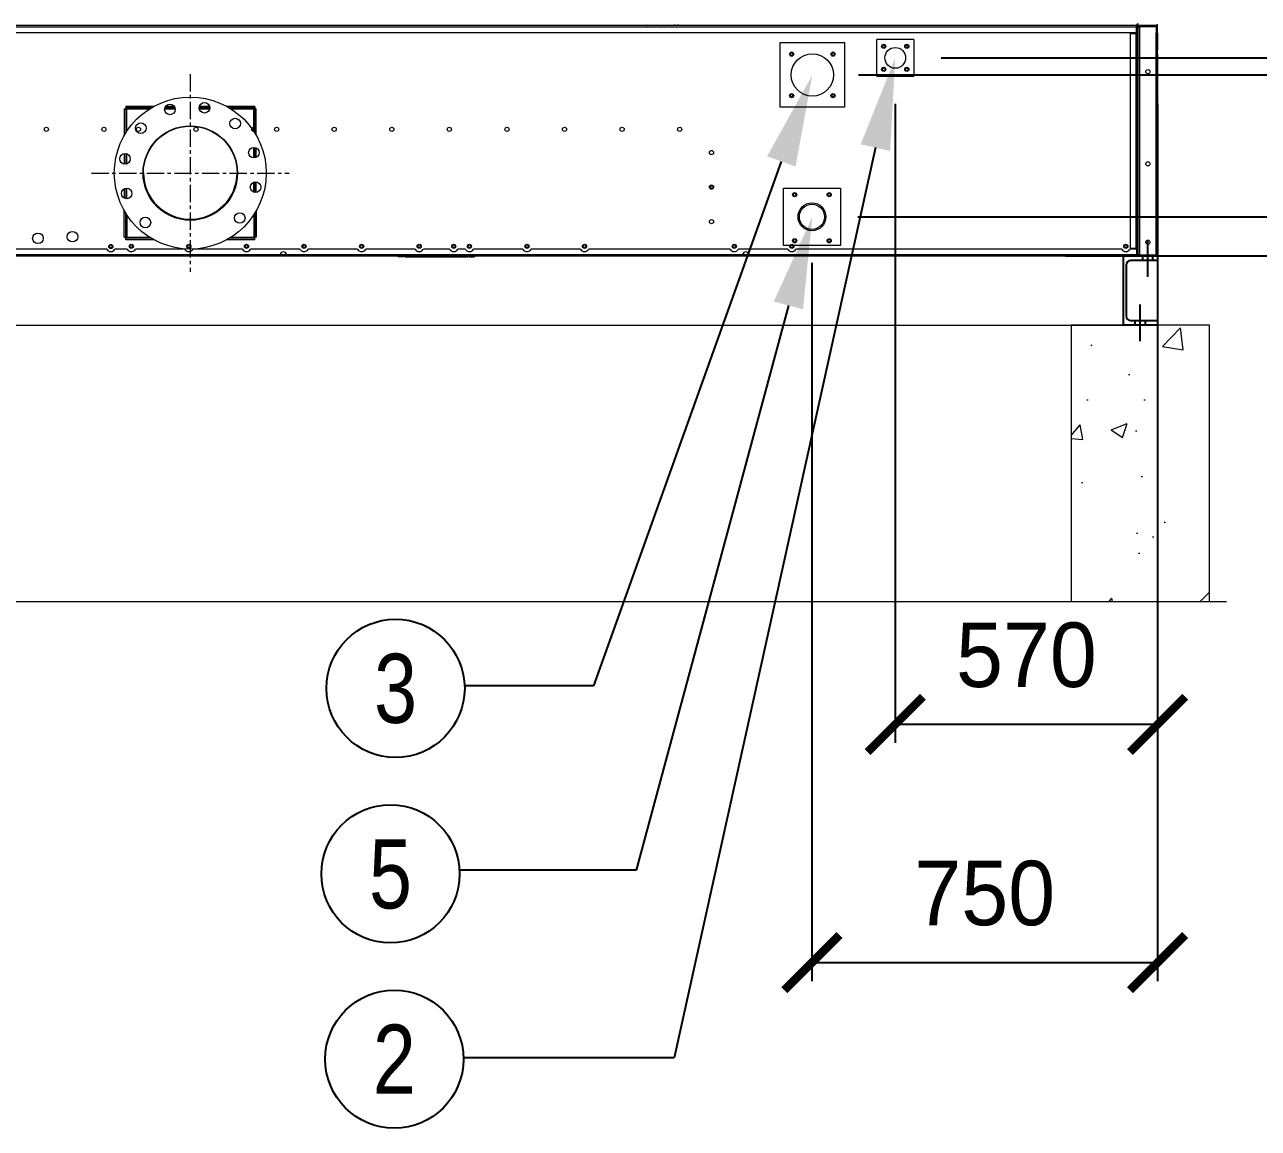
# Model space of a CAD drawing. Header units: millimetres. Extents: x 2408 to 34521, y 2746 to 25454.
# Drawn here: x 24780 to 27458, y 8661 to 11056 of the extents above; entities that cross this region are included whole.
import ezdxf
from ezdxf import colors
from ezdxf.entities.mleader import LeaderData, LeaderLine
from ezdxf.enums import TextEntityAlignment as Align
from ezdxf.math import Vec2, Vec3

# ---------------------------------------------------------------- set-up
doc = ezdxf.new("R2010")
doc.units = ezdxf.units.MM
doc.linetypes.add('CENTER', pattern=[2, 1.25, -0.25, 0.25, -0.25])
doc.linetypes.add('CENTERX2', pattern=[4, 2.5, -0.5, 0.5, -0.5])
for name, color, linetype in [('center', 1, 'CENTER'), ('냉각탑_dim', 1, 'Continuous'), ('냉각탑_text', 3, 'Continuous'), ('냉각탑_기초', 23, 'Continuous')]:
    doc.layers.add(name, color=color, linetype=linetype)
doc.styles.add('HY울릉도L', font='')
doc.styles.get("Standard").update_dxf_attribs({"font": 'arial.ttf'})
doc.styles.get('HY울릉도L').set_extended_font_data('HY울릉도L')
doc.dimstyles.new('성지DIM', dxfattribs={"dimtxt": 3.5, "dimasz": 3, "dimexe": 1, "dimexo": 2.5, "dimgap": 2, "dimtad": 1, "dimdec": 0, "dimzin": 3, "dimdsep": 46, "dimtxsty": 'HY울릉도L', "dimblk": 'ARCHTICK', "dimcen": -2, "dimclrd": 256, "dimclre": 256, "dimclrt": 7, "dimadec": 0, "dimazin": 0, "dimtfac": 1, "dimtdec": 0, "dimtofl": 0, "dimtmove": 0, "dimatfit": 3, "dimfxl": 1, "dimtolj": 1, "dimtzin": 0, "dimlwe": -1, "dimarcsym": 0})

# ---------------------------------------------------------------- blocks, each defined once
blk = doc.blocks.new('_ArchTick')
at = {"color": 0, "linetype": 'ByBlock', "const_width": 0.15}
blk.add_lwpolyline([(-0.5, -0.5), (0.5, 0.5)], dxfattribs=at)
blk = doc.blocks.new('*D274')
at = {"layer": 'Defpoints', "color": 0, "transparency": 16777216}
for p in [(26488.7, 10638.9), (26939.1, 10553.9), (27727, 10553.9)]:
    blk.add_point(p, dxfattribs=at)
at = {"layer": '냉각탑_dim', "lineweight": -2, "transparency": 16777216}
for p, q in [((27727, 10638.9), (27727, 10758.9)), ((27727, 10553.9), (27727, 9927.3))]:
    blk.add_line(p, q, dxfattribs=at)
at = {"layer": '냉각탑_dim', "transparency": 16777216}
for p, q in [((26588.7, 10638.9), (27767, 10638.9)), ((27039.1, 10553.9), (27767, 10553.9))]:
    blk.add_line(p, q, dxfattribs=at)
at = {"layer": '냉각탑_dim', "lineweight": -2, "transparency": 16777216, "xscale": 120, "yscale": 120, "zscale": 120}
for p, rotation in [((27727, 10638.9), 270), ((27727, 10553.9), 90)]:
    blk.add_blockref('_ArchTick', p, dxfattribs=dict(at, rotation=rotation))
at = {"layer": '냉각탑_dim', "color": 7, "transparency": 16777216, "insert": (27577, 10120.6), "char_height": 140, "attachment_point": 5, "rotation": 90, "style": 'HY울릉도L'}
blk.add_mtext('\\A1;85', dxfattribs=at)
blk = doc.blocks.new('*D275')
at = {"layer": 'Defpoints', "color": 0, "transparency": 16777216}
for p in [(26489.6, 10946.9), (28186.1, 10946.9), (26939.1, 10553.9)]:
    blk.add_point(p, dxfattribs=at)
at = {"layer": '냉각탑_dim', "transparency": 16777216}
for p, q in [((26589.6, 10946.9), (28226.1, 10946.9)), ((27039.1, 10553.9), (28226.1, 10553.9))]:
    blk.add_line(p, q, dxfattribs=at)
at = {"layer": '냉각탑_dim', "lineweight": -2, "transparency": 16777216}
blk.add_line((28186.1, 10553.9), (28186.1, 10946.9), dxfattribs=at)
at = {"layer": '냉각탑_dim', "lineweight": -2, "transparency": 16777216, "xscale": 120, "yscale": 120, "zscale": 120}
for p, rotation in [((28186.1, 10946.9), 90), ((28186.1, 10553.9), 270)]:
    blk.add_blockref('_ArchTick', p, dxfattribs=dict(at, rotation=rotation))
at = {"layer": '냉각탑_dim', "color": 7, "transparency": 16777216, "insert": (28036.1, 10750.4), "char_height": 140, "attachment_point": 5, "rotation": 90, "style": 'HY울릉도L'}
blk.add_mtext('\\A1;393', dxfattribs=at)
blk = doc.blocks.new('*D276')
at = {"layer": 'Defpoints', "color": 0, "transparency": 16777216}
for p in [(26669.6, 10983.9), (26939.1, 10553.9), (28600.4, 10553.9)]:
    blk.add_point(p, dxfattribs=at)
at = {"layer": '냉각탑_dim', "transparency": 16777216}
for p, q in [((26769.6, 10983.9), (28640.4, 10983.9)), ((27039.1, 10553.9), (28640.4, 10553.9))]:
    blk.add_line(p, q, dxfattribs=at)
at = {"layer": '냉각탑_dim', "lineweight": -2, "transparency": 16777216}
for p, q in [((28600.4, 10983.9), (28600.4, 10553.9)), ((28600.4, 10553.9), (28600.4, 9913.9))]:
    blk.add_line(p, q, dxfattribs=at)
at = {"layer": '냉각탑_dim', "lineweight": -2, "transparency": 16777216, "xscale": 120, "yscale": 120, "zscale": 120}
for p, rotation in [((28600.4, 10983.9), 90), ((28600.4, 10553.9), 270)]:
    blk.add_blockref('_ArchTick', p, dxfattribs=dict(at, rotation=rotation))
at = {"layer": '냉각탑_dim', "color": 7, "transparency": 16777216, "insert": (28450.4, 10173.9), "char_height": 140, "attachment_point": 5, "rotation": 90, "style": 'HY울릉도L'}
blk.add_mtext('\\A1;430', dxfattribs=at)
blk = doc.blocks.new('*D277')
at = {"layer": 'Defpoints', "color": 0, "transparency": 16777216}
for p in [(26669.6, 10983.9), (27239.1, 10983.9), (27239.1, 9537.4)]:
    blk.add_point(p, dxfattribs=at)
at = {"layer": '냉각탑_dim', "transparency": 16777216}
for p, q in [((26669.6, 10883.9), (26669.6, 9497.4)), ((27239.1, 10883.9), (27239.1, 9497.4))]:
    blk.add_line(p, q, dxfattribs=at)
at = {"layer": '냉각탑_dim', "lineweight": -2, "transparency": 16777216}
blk.add_line((26669.6, 9537.4), (27239.1, 9537.4), dxfattribs=at)
at = {"layer": '냉각탑_dim', "lineweight": -2, "transparency": 16777216, "xscale": 120, "yscale": 120, "zscale": 120, "rotation": 180}
blk.add_blockref('_ArchTick', (26669.6, 9537.4), dxfattribs=at)
at = {"layer": '냉각탑_dim', "lineweight": -2, "transparency": 16777216, "xscale": 120, "yscale": 120, "zscale": 120}
blk.add_blockref('_ArchTick', (27239.1, 9537.4), dxfattribs=at)
at = {"layer": '냉각탑_dim', "color": 7, "transparency": 16777216, "insert": (26954.4, 9687.4), "char_height": 140, "attachment_point": 5, "style": 'HY울릉도L'}
blk.add_mtext('\\A1;570', dxfattribs=at)
blk = doc.blocks.new('*D278')
at = {"layer": 'Defpoints', "color": 0, "transparency": 16777216}
for p in [(26488.7, 10638.9), (27239.1, 10638.9), (27239.1, 9020.3)]:
    blk.add_point(p, dxfattribs=at)
at = {"layer": '냉각탑_dim', "transparency": 16777216}
for p, q in [((26488.7, 10538.9), (26488.7, 8980.3)), ((27239.1, 10538.9), (27239.1, 8980.3))]:
    blk.add_line(p, q, dxfattribs=at)
at = {"layer": '냉각탑_dim', "lineweight": -2, "transparency": 16777216}
blk.add_line((26488.7, 9020.3), (27239.1, 9020.3), dxfattribs=at)
at = {"layer": '냉각탑_dim', "lineweight": -2, "transparency": 16777216, "xscale": 120, "yscale": 120, "zscale": 120, "rotation": 180}
blk.add_blockref('_ArchTick', (26488.7, 9020.3), dxfattribs=at)
at = {"layer": '냉각탑_dim', "lineweight": -2, "transparency": 16777216, "xscale": 120, "yscale": 120, "zscale": 120}
blk.add_blockref('_ArchTick', (27239.1, 9020.3), dxfattribs=at)
at = {"layer": '냉각탑_dim', "color": 7, "transparency": 16777216, "insert": (26863.9, 9170.3), "char_height": 140, "attachment_point": 5, "style": 'HY울릉도L'}
blk.add_mtext('\\A1;750', dxfattribs=at)
blk = doc.blocks.new('2')
at = {"color": 7, "lineweight": 20}
for p, q in [((27193.4, 11053.9), (23084.8, 11053.9)), ((27193.4, 11050.5), (23084.8, 11050.5)), ((23907.6, 11038.9), (25856.6, 11038.9)), ((23116.7, 10553.9), (27161.5, 10553.9))]:
    blk.add_line(p, q, dxfattribs=at)
at = {"color": 7, "lineweight": 20, "ltscale": 0.000833334}
for p, q in [((25103.4, 11055.9), (25103.4, 11053.9)), ((25738.4, 11055.9), (25738.4, 11053.9)), ((26272.4, 11055.9), (26272.4, 11053.9)), ((27193.1, 10570.9), (27193.1, 10568.9))]:
    blk.add_line(p, q, dxfattribs=at)
at = {"color": 7, "lineweight": 20, "ltscale": 0.000832431}
for p, q in [((25140.6, 11053.9), (25140.6, 11055.9)), ((25143.4, 11053.9), (25143.4, 11055.9)), ((25698.4, 11053.9), (25698.4, 11055.9)), ((25701.2, 11053.9), (25701.2, 11055.9)), ((26309.6, 11053.9), (26309.6, 11055.9)), ((26312.4, 11053.9), (26312.4, 11055.9))]:
    blk.add_line(p, q, dxfattribs=at)
at = {"color": 7, "lineweight": 20, "ltscale": 0.000833333}
for p, q in [((25410.6, 11053.9), (25410.6, 11055.9)), ((25414, 11053.9), (25414, 11055.9)), ((25432.2, 11053.9), (25432.2, 11055.9)), ((25435.6, 11053.9), (25435.6, 11055.9)), ((27165.1, 11055.9), (27165.1, 11053.9)), ((27191.7, 11053.9), (27191.7, 11055.9)), ((27191.7, 11036.9), (27191.7, 11038.9)), ((27193.1, 11038.9), (27193.1, 11036.9)), ((27193.1, 11036.9), (27195.1, 11036.9)), ((27237.1, 11038.9), (27239.1, 11038.9)), ((27237.1, 11038.1), (27239.1, 11038.1)), ((27239.1, 11038.1), (27237.1, 11038.1)), ((24999.1, 10875.4), (24999.1, 10873.4)), ((25279.1, 10875.4), (25279.1, 10873.4)), ((25001.1, 10873.4), (24999.1, 10873.4)), ((24999.1, 10873.4), (25001.1, 10873.4)), ((25279.1, 10873.4), (25277.1, 10873.4)), ((25279.1, 10873.4), (25277.1, 10873.4)), ((27197.1, 10703.9), (27195.1, 10703.9)), ((27197.1, 10698.9), (27195.1, 10698.9)), ((24999.1, 10592.4), (24999.1, 10594.4)), ((25001.1, 10594.4), (24999.1, 10594.4)), ((24999.1, 10594.4), (25001.1, 10594.4)), ((25279.1, 10594.4), (25277.1, 10594.4)), ((25279.1, 10594.4), (25277.1, 10594.4)), ((25279.1, 10592.4), (25279.1, 10594.4)), ((25334.4, 10555.9), (25334.4, 10553.9)), ((25347.9, 10555.9), (25347.9, 10553.9)), ((25603.6, 10551.9), (25603.6, 10553.9)), ((25743.6, 10551.9), (25743.6, 10553.9)), ((26338.4, 10555.9), (26338.4, 10553.9)), ((26351.9, 10555.9), (26351.9, 10553.9)), ((27191.7, 10568.9), (27191.7, 10570.9))]:
    blk.add_line(p, q, dxfattribs=at)
at = {"color": 7, "lineweight": 20, "ltscale": 0.307}
blk.add_line((25856.6, 11038.9), (27193.4, 11038.9), dxfattribs=at)
at = {"color": 7, "lineweight": 20, "ltscale": 0.001149}
for p, q in [((26128.3, 11055.9), (26130.2, 11053.9)), ((26128.8, 11055.9), (26130.7, 11053.9)), ((26136, 11055.9), (26137.9, 11053.9)), ((26151.4, 11053.9), (26149.5, 11055.9)), ((26177.1, 11055.9), (26179, 11053.9)), ((26192.5, 11053.9), (26190.6, 11055.9)), ((26199.6, 11053.9), (26197.7, 11055.9))]:
    blk.add_line(p, q, dxfattribs=at)
at = {"color": 7, "lineweight": 20, "ltscale": 0.00083243}
for p, q in [((26316.8, 11053.9), (26316.8, 11055.9)), ((26322, 11053.9), (26322, 11055.9)), ((26386.6, 11053.9), (26386.6, 11055.9)), ((26391.8, 11053.9), (26391.8, 11055.9)), ((26392, 11053.9), (26392, 11055.9))]:
    blk.add_line(p, q, dxfattribs=at)
at = {"color": 7, "lineweight": 20, "ltscale": 0.004833}
for p, q in [((27180.1, 11036.9), (27191.7, 11036.9)), ((27193.4, 11038.9), (27193.4, 11050.5)), ((27237.1, 11038.9), (27237.1, 11050.5)), ((27239.1, 11038.9), (27239.1, 11050.5)), ((27180.1, 10570.9), (27191.7, 10570.9)), ((27193.4, 10568.9), (27193.4, 10557.3)), ((25603.6, 10551.9), (25592, 10551.9)), ((25743.6, 10551.9), (25755.2, 10551.9))]:
    blk.add_line(p, q, dxfattribs=at)
at = {"color": 7, "lineweight": 20, "ltscale": 0.194167}
for p, q in [((27180.1, 10570.9), (27180.1, 11036.9)), ((27191.7, 11036.9), (27191.7, 10570.9)), ((27195.1, 11036.9), (27195.1, 10570.9))]:
    blk.add_line(p, q, dxfattribs=at)
at = {"color": 7, "lineweight": 20, "ltscale": 0.001417}
for p, q in [((27191.7, 11036.9), (27195.1, 11036.9)), ((27193.4, 11053.9), (27193.4, 11050.5)), ((27191.7, 10570.9), (27195.1, 10570.9)), ((27193.4, 10553.9), (27193.4, 10557.3)), ((27235.7, 10555.6), (27239.1, 10555.6))]:
    blk.add_line(p, q, dxfattribs=at)
at = {"color": 7, "lineweight": 20, "ltscale": 0.000882011}
blk.add_line((27193.1, 11056), (27193.1, 11053.9), dxfattribs=at)
at = {"color": 7, "lineweight": 20, "ltscale": 0.000708333}
for p, q in [((27193.4, 11051.9), (27195.1, 11051.9)), ((27193.4, 11051), (27195.1, 11051)), ((27193.4, 10556.8), (27195.1, 10556.8)), ((27193.4, 10555.9), (27195.1, 10555.9)), ((27200.5, 10555.6), (27200.5, 10553.9)), ((27237.1, 10555.6), (27237.1, 10553.9))]:
    blk.add_line(p, q, dxfattribs=at)
at = {"color": 7, "lineweight": 20, "ltscale": 0.003208}
blk.add_line((27195.1, 11058.7), (27195.1, 11051), dxfattribs=at)
at = {"color": 7, "lineweight": 20, "ltscale": 0.000375}
for p, q in [((27195.1, 11051), (27195.1, 11051.9)), ((27195.1, 11051), (27195.1, 11051.9)), ((27195.1, 10556.8), (27195.1, 10555.9)), ((27195.1, 10556.8), (27195.1, 10555.9)), ((27195.1, 10556.8), (27195.1, 10555.9)), ((27195.1, 10556.8), (27195.1, 10555.9)), ((27195.1, 10556.8), (27195.1, 10555.9)), ((27195.1, 10556.8), (27195.1, 10555.9))]:
    blk.add_line(p, q, dxfattribs=at)
at = {"color": 7, "lineweight": 20, "ltscale": 0.005875}
for p, q in [((27195.1, 11036.9), (27195.1, 11051)), ((27237.1, 11052.2), (27237.1, 11038.1)), ((27195.1, 10556.8), (27195.1, 10570.9))]:
    blk.add_line(p, q, dxfattribs=at)
at = {"color": 7, "lineweight": 20, "ltscale": 0.00337}
blk.add_line((27197.1, 11050.6), (27197.1, 11058.7), dxfattribs=at)
at = {"color": 7, "lineweight": 20, "ltscale": 0.2055}
blk.add_line((27197.1, 10557.3), (27197.1, 11050.5), dxfattribs=at)
at = {"color": 7, "lineweight": 20, "ltscale": 0.001131}
for p, q in [((27197.8, 11052.2), (27200.5, 11052.2)), ((27197.8, 10555.6), (27200.5, 10555.6))]:
    blk.add_line(p, q, dxfattribs=at)
at = {"color": 7, "lineweight": 20, "ltscale": 0.000414935}
for p, q in [((27198.8, 11052.2), (27198.1, 11052.9)), ((27196.1, 10706.9), (27196.8, 10707.6)), ((27198.8, 10555.6), (27198.1, 10554.9))]:
    blk.add_line(p, q, dxfattribs=at)
at = {"color": 7, "lineweight": 20, "ltscale": 0.000833944}
blk.add_line((27200.5, 11053.9), (27200.5, 11055.9), dxfattribs=at)
at = {"color": 7, "lineweight": 20, "ltscale": 0.014667}
for p, q in [((27235.7, 11053.9), (27200.5, 11053.9)), ((27235.7, 10555.6), (27200.5, 10555.6))]:
    blk.add_line(p, q, dxfattribs=at)
at = {"color": 7, "lineweight": 20, "ltscale": 0.000708334}
blk.add_line((27200.5, 11052.2), (27200.5, 11053.9), dxfattribs=at)
at = {"color": 7, "lineweight": 20, "ltscale": 0.01525}
for p, q in [((27200.5, 11052.2), (27237.1, 11052.2)), ((27237.1, 10553.9), (27200.5, 10553.9))]:
    blk.add_line(p, q, dxfattribs=at)
at = {"color": 7, "lineweight": 20, "ltscale": 0.206917}
blk.add_line((27200.5, 10555.6), (27200.5, 11052.2), dxfattribs=at)
at = {"color": 7, "lineweight": 20, "ltscale": 0.000833304}
blk.add_line((27235.7, 11053.9), (27235.7, 11055.9), dxfattribs=at)
at = {"color": 7, "lineweight": 20, "ltscale": 0.201042}
for p, q in [((27235.7, 10555.6), (27235.7, 11038.1)), ((27239.1, 10555.6), (27239.1, 11038.1))]:
    blk.add_line(p, q, dxfattribs=at)
at = {"color": 7, "lineweight": 20, "ltscale": 0.000583333}
blk.add_line((27237.1, 11038.1), (27235.7, 11038.1), dxfattribs=at)
at = {"color": 7, "lineweight": 20, "ltscale": 0.000332419}
blk.add_line((27237.1, 11038.9), (27237.1, 11038.1), dxfattribs=at)
at = {"color": 7, "lineweight": 20, "ltscale": 0.002832}
blk.add_line((27239.1, 11050.5), (27239.1, 11057.3), dxfattribs=at)
at = {"color": 7, "lineweight": 20, "ltscale": 0.00033333}
blk.add_line((27239.1, 11038.1), (27239.1, 11038.9), dxfattribs=at)
at = {"color": 7, "lineweight": 20, "ltscale": 0.011892}
blk.add_line((27239.1, 11038.1), (27239.1, 11009.6), dxfattribs=at)
at = {"color": 7, "lineweight": 20, "ltscale": 0.058333}
for p, q in [((26419.6, 10876.9), (26419.6, 11016.9)), ((26419.6, 11016.9), (26559.6, 11016.9)), ((26559.6, 11016.9), (26559.6, 10876.9)), ((26559.6, 10876.9), (26419.6, 10876.9))]:
    blk.add_line(p, q, dxfattribs=at)
at = {"color": 7, "lineweight": 20, "ltscale": 0.044444}
for p, q in [((26709.6, 11023.9), (26629.6, 11023.9)), ((26629.6, 10943.9), (26629.6, 11023.9)), ((26709.6, 11023.9), (26709.6, 10943.9)), ((26629.6, 10943.9), (26709.6, 10943.9))]:
    blk.add_line(p, q, dxfattribs=at)
at = {"color": 7, "lineweight": 20, "ltscale": 0.003608}
for p, q in [((27239.1, 11009.6), (27239.1, 11000.9)), ((27239.1, 10992.3), (27239.1, 11000.9)), ((27239.1, 10884.6), (27239.1, 10875.9)), ((27239.1, 10867.3), (27239.1, 10875.9)), ((27239.1, 10759.6), (27239.1, 10750.9)), ((27239.1, 10742.3), (27239.1, 10750.9)), ((27239.1, 10634.6), (27239.1, 10625.9)), ((27239.1, 10617.3), (27239.1, 10625.9)), ((27239.1, 10584.6), (27239.1, 10575.9)), ((27239.1, 10567.3), (27239.1, 10575.9))]:
    blk.add_line(p, q, dxfattribs=at)
at = {"color": 7, "lineweight": 20, "ltscale": 0.044866}
for p, q in [((27239.1, 10992.3), (27239.1, 10884.6)), ((27239.1, 10867.3), (27239.1, 10759.6)), ((27239.1, 10742.3), (27239.1, 10634.6))]:
    blk.add_line(p, q, dxfattribs=at)
at = {"color": 7, "lineweight": 20, "ltscale": 0.025296}
for p, q in [((25059.8, 10878.6), (24999.1, 10878.6)), ((25279.1, 10878.6), (25218.4, 10878.6)), ((25059.8, 10589.2), (24999.1, 10589.2)), ((25279.1, 10589.2), (25218.4, 10589.2))]:
    blk.add_line(p, q, dxfattribs=at)
at = {"color": 7, "lineweight": 20, "ltscale": 0.001333}
for p, q in [((24999.1, 10878.6), (24999.1, 10875.4)), ((25279.1, 10878.6), (25279.1, 10875.4)), ((24995.9, 10873.4), (24999.1, 10873.4)), ((25282.3, 10873.4), (25279.1, 10873.4)), ((24995.9, 10594.4), (24999.1, 10594.4)), ((24999.1, 10589.2), (24999.1, 10592.4)), ((25282.3, 10594.4), (25279.1, 10594.4)), ((25279.1, 10589.2), (25279.1, 10592.4))]:
    blk.add_line(p, q, dxfattribs=at)
at = {"color": 7, "lineweight": 20, "ltscale": 0.022971}
for p, q in [((25054.3, 10875.4), (24999.1, 10875.4)), ((25279.1, 10875.4), (25224, 10875.4)), ((25054.3, 10592.4), (24999.1, 10592.4)), ((25279.1, 10592.4), (25224, 10592.4))]:
    blk.add_line(p, q, dxfattribs=at)
at = {"color": 7, "lineweight": 20, "ltscale": 0.009154}
blk.add_line((25105.9, 10875.4), (25083.9, 10875.4), dxfattribs=at)
at = {"color": 7, "lineweight": 20, "ltscale": 0.007846}
blk.add_line((25104.3, 10878.6), (25085.5, 10878.6), dxfattribs=at)
at = {"color": 7, "lineweight": 20, "ltscale": 0.009582}
blk.add_line((25181.4, 10875.4), (25158.4, 10875.4), dxfattribs=at)
at = {"color": 7, "lineweight": 20, "ltscale": 0.009251}
blk.add_line((25181, 10878.6), (25158.8, 10878.6), dxfattribs=at)
at = {"color": 7, "lineweight": 20, "ltscale": 0.023972}
for p, q in [((24995.9, 10873.4), (24995.9, 10815.9)), ((25282.3, 10815.9), (25282.3, 10873.4)), ((24995.9, 10594.4), (24995.9, 10652)), ((25282.3, 10652), (25282.3, 10594.4))]:
    blk.add_line(p, q, dxfattribs=at)
at = {"color": 7, "lineweight": 20, "ltscale": 0.021741}
for p, q in [((24999.1, 10873.4), (24999.1, 10821.2)), ((25279.1, 10821.2), (25279.1, 10873.4)), ((24999.1, 10594.4), (24999.1, 10646.6)), ((25279.1, 10646.6), (25279.1, 10594.4))]:
    blk.add_line(p, q, dxfattribs=at)
at = {"color": 7, "lineweight": 20, "ltscale": 0.020784}
for p, q in [((25001.1, 10873.4), (25051, 10873.4)), ((25227.2, 10873.4), (25277.1, 10873.4)), ((25001.1, 10594.4), (25051, 10594.4)), ((25227.2, 10594.4), (25277.1, 10594.4))]:
    blk.add_line(p, q, dxfattribs=at)
at = {"color": 7, "lineweight": 20, "ltscale": 0.020438}
for p, q in [((25001.1, 10824.4), (25001.1, 10873.4)), ((25277.1, 10824.4), (25277.1, 10873.4)), ((25001.1, 10643.5), (25001.1, 10594.4)), ((25277.1, 10643.5), (25277.1, 10594.4))]:
    blk.add_line(p, q, dxfattribs=at)
at = {"color": 7, "lineweight": 20, "ltscale": 0.009512}
blk.add_line((25083.5, 10873.4), (25106.3, 10873.4), dxfattribs=at)
at = {"color": 7, "lineweight": 20, "ltscale": 0.009406}
blk.add_line((25158.6, 10873.4), (25181.2, 10873.4), dxfattribs=at)
at = {"color": 7, "lineweight": 20, "ltscale": 0.009501}
for p, q in [((24995.9, 10776.1), (24995.9, 10753.3)), ((25282.3, 10691.8), (25282.3, 10714.6))]:
    blk.add_line(p, q, dxfattribs=at)
at = {"color": 7, "lineweight": 20, "ltscale": 0.009478}
for p, q in [((24999.1, 10776.1), (24999.1, 10753.3)), ((25279.1, 10691.8), (25279.1, 10714.5))]:
    blk.add_line(p, q, dxfattribs=at)
at = {"color": 7, "lineweight": 20, "ltscale": 0.009074}
for p, q in [((25001.1, 10753.8), (25001.1, 10775.6)), ((25277.1, 10692.3), (25277.1, 10714))]:
    blk.add_line(p, q, dxfattribs=at)
at = {"color": 7, "lineweight": 20, "ltscale": 0.009583}
for p, q in [((25277.1, 10766.6), (25277.1, 10789.6)), ((25001.1, 10678.2), (25001.1, 10701.2))]:
    blk.add_line(p, q, dxfattribs=at)
at = {"color": 7, "lineweight": 20, "ltscale": 0.009451}
for p, q in [((25279.1, 10766.8), (25279.1, 10789.5)), ((24999.1, 10701.1), (24999.1, 10678.4))]:
    blk.add_line(p, q, dxfattribs=at)
at = {"color": 7, "lineweight": 20, "ltscale": 0.008588}
for p, q in [((25282.3, 10767.8), (25282.3, 10788.4)), ((24995.9, 10700), (24995.9, 10679.4))]:
    blk.add_line(p, q, dxfattribs=at)
at = {"color": 7, "lineweight": 20, "ltscale": 2.97138e-06}
for p, q in [((27195.1, 10715.5), (27195.1, 10715.5)), ((27195.1, 10710.5), (27195.1, 10710.5)), ((27195.1, 10705.5), (27195.1, 10705.5)), ((27195.1, 10700.5), (27195.1, 10700.5))]:
    blk.add_line(p, q, dxfattribs=at)
at = {"color": 7, "lineweight": 20, "ltscale": 0.003726}
blk.add_line((26266.2, 10703.9), (26275.1, 10703.9), dxfattribs=at)
at = {"color": 7, "lineweight": 20, "ltscale": 0.002875}
blk.add_line((26267.2, 10700.5), (26274.1, 10700.5), dxfattribs=at)
at = {"color": 7, "lineweight": 20, "ltscale": 0.051667}
blk.add_line((26426.7, 10700.9), (26550.7, 10700.9), dxfattribs=at)
at = {"color": 7, "lineweight": 20, "ltscale": 0.05}
for p, q in [((26426.7, 10576.9), (26426.7, 10700.9)), ((26550.7, 10700.9), (26550.7, 10576.9))]:
    blk.add_line(p, q, dxfattribs=at)
at = {"color": 7, "lineweight": 20, "ltscale": 0.000833171}
for p, q in [((27195.1, 10700.7), (27197.1, 10700.7)), ((27195.1, 10698.9), (27197.1, 10698.9))]:
    blk.add_line(p, q, dxfattribs=at)
at = {"color": 7, "lineweight": 20, "ltscale": 0.000547189}
blk.add_line((27195.8, 10707.6), (27197.1, 10707.6), dxfattribs=at)
at = {"color": 7, "lineweight": 20, "ltscale": 0.000834318}
for p, q in [((27239.1, 10683.9), (27239.1, 10683.9)), ((27239.1, 10573.9), (27239.1, 10573.9))]:
    blk.add_line(p, q, dxfattribs=at)
at = {"color": 7, "lineweight": 20, "ltscale": 0.000834992}
blk.add_line((27239.1, 10680.7), (27239.1, 10680.7), dxfattribs=at)
at = {"color": 7, "lineweight": 20, "ltscale": 0.013616}
blk.add_line((27239.1, 10617.3), (27239.1, 10584.6), dxfattribs=at)
at = {"color": 1, "linetype": 'CENTERX2', "ltscale": 50}
for p, q in [((27218.1, 10508.9), (27218.1, 10588.9)), ((27201.6, 10368.9), (27201.6, 10448.9))]:
    blk.add_line(p, q, dxfattribs=at)
at = {"color": 7, "lineweight": 20, "ltscale": 0.171731}
for p, q in [((24344, 10557.3), (24922.1, 10557.3)), ((24922.1, 10557.3), (25334.3, 10557.3))]:
    blk.add_line(p, q, dxfattribs=at)
at = {"color": 7, "lineweight": 20, "ltscale": 0.007604}
blk.add_line((24957.7, 10568.9), (24738.8, 10568.9), dxfattribs=at)
at = {"color": 7, "lineweight": 20, "ltscale": 0.008888}
blk.add_line((24797.7, 10553.9), (24819, 10553.9), dxfattribs=at)
at = {"color": 7, "lineweight": 20, "ltscale": 0.006961}
blk.add_line((24875, 10553.9), (24891.7, 10553.9), dxfattribs=at)
at = {"color": 7, "lineweight": 20, "ltscale": 0.17433}
blk.add_line((24916, 10553.9), (25334.4, 10553.9), dxfattribs=at)
at = {"color": 7, "lineweight": 20, "ltscale": 1.93507e-05}
blk.add_line((24966.6, 10563.4), (24966.6, 10563.4), dxfattribs=at)
at = {"color": 7, "lineweight": 20, "ltscale": 0.0111}
blk.add_line((25002.2, 10568.9), (24975.6, 10568.9), dxfattribs=at)
at = {"color": 7, "lineweight": 20, "ltscale": 0.044641}
for p, q in [((25127.2, 10568.9), (25020.1, 10568.9)), ((25252.2, 10568.9), (25145.1, 10568.9)), ((25377.2, 10568.9), (25270.1, 10568.9)), ((25502.2, 10568.9), (25395.1, 10568.9)), ((25627.2, 10568.9), (25520.1, 10568.9)), ((25861.2, 10568.9), (25754.1, 10568.9)), ((25986.2, 10568.9), (25879.1, 10568.9)), ((26311.2, 10568.9), (26004.1, 10568.9)), ((26436.2, 10568.9), (26329.1, 10568.9)), ((27161.2, 10568.9), (26454.1, 10568.9))]:
    blk.add_line(p, q, dxfattribs=at)
at = {"color": 7, "lineweight": 20, "ltscale": 0.005698}
for p, q in [((25334.3, 10557.3), (25348, 10557.3)), ((26338.3, 10557.3), (26352, 10557.3))]:
    blk.add_line(p, q, dxfattribs=at)
at = {"color": 7, "lineweight": 20, "ltscale": 0.005614}
for p, q in [((25334.4, 10555.9), (25347.9, 10555.9)), ((25334.4, 10553.9), (25347.9, 10553.9)), ((26338.4, 10555.9), (26351.9, 10555.9)), ((26338.4, 10553.9), (26351.9, 10553.9))]:
    blk.add_line(p, q, dxfattribs=at)
at = {"color": 7, "lineweight": 20, "ltscale": 0.412719}
blk.add_line((25347.9, 10553.9), (26338.4, 10553.9), dxfattribs=at)
at = {"color": 7, "lineweight": 20, "ltscale": 0.412635}
blk.add_line((25348, 10557.3), (26338.3, 10557.3), dxfattribs=at)
at = {"color": 7, "lineweight": 20, "ltscale": 0.000833651}
for p, q in [((25605.6, 10551.9), (25605.6, 10553.9)), ((25741.6, 10551.9), (25741.6, 10553.9))]:
    blk.add_line(p, q, dxfattribs=at)
at = {"color": 7, "lineweight": 20, "ltscale": 0.023808}
blk.add_line((25702.2, 10568.9), (25645.1, 10568.9), dxfattribs=at)
at = {"color": 7, "lineweight": 20, "ltscale": 0.006725}
blk.add_line((25736.2, 10568.9), (25720.1, 10568.9), dxfattribs=at)
at = {"color": 7, "lineweight": 20, "ltscale": 0.100651}
blk.add_line((26351.9, 10553.9), (27193.4, 10553.9), dxfattribs=at)
at = {"color": 7, "lineweight": 20, "ltscale": 0.100609}
blk.add_line((26352, 10557.3), (27193.4, 10557.3), dxfattribs=at)
at = {"color": 7, "lineweight": 20, "ltscale": 0.00439}
blk.add_line((26550.7, 10576.9), (26426.7, 10576.9), dxfattribs=at)
at = {"color": 7, "lineweight": 20, "ltscale": 0.004083}
blk.add_line((27161.5, 10553.9), (27171.3, 10553.9), dxfattribs=at)
at = {"color": 7, "lineweight": 25, "ltscale": 0.125}
for p, q in [((27164.1, 10553.9), (27239.1, 10553.9)), ((27239.1, 10403.9), (27164.1, 10403.9))]:
    blk.add_line(p, q, dxfattribs=at)
at = {"ltscale": 25}
blk.add_line((27164.1, 10553.9), (27164.1, 10403.9), dxfattribs=at)
at = {"color": 7, "lineweight": 20, "ltscale": 0.026917}
blk.add_line((27235.9, 10553.9), (27171.3, 10553.9), dxfattribs=at)
at = {"color": 7, "lineweight": 20, "ltscale": 0.005987}
blk.add_line((27193.4, 10568.9), (27179.1, 10568.9), dxfattribs=at)
at = {"color": 7, "lineweight": 20, "ltscale": 0.002958}
blk.add_line((27200.5, 10553.9), (27193.4, 10553.9), dxfattribs=at)
at = {"color": 7, "lineweight": 20, "ltscale": 0.000128159}
blk.add_line((27194.8, 10570.9), (27195.1, 10570.9), dxfattribs=at)
at = {"color": 7, "lineweight": 20, "ltscale": 0.000832339}
blk.add_line((27195.1, 10558.9), (27197.1, 10558.9), dxfattribs=at)
at = {"color": 7, "lineweight": 20, "ltscale": 0.000837582}
blk.add_line((27195.1, 10557.1), (27197.1, 10557.1), dxfattribs=at)
at = {"color": 7, "lineweight": 20, "ltscale": 0.000374986}
blk.add_line((27195.1, 10555.9), (27195.1, 10556.8), dxfattribs=at)
for p, q in [((27207.1, 10543.9), (27207.1, 10553.9)), ((27229.1, 10543.9), (27229.1, 10553.9)), ((27190.6, 10403.9), (27190.6, 10413.9)), ((27212.6, 10403.9), (27212.6, 10413.9))]:
    blk.add_line(p, q)
at = {"lineweight": 20}
for p in [(27237.1, 10553.9), (27239.1, 10555.6)]:
    blk.add_line(p, (27239.1, 10553.9), dxfattribs=at)
at = {"color": 7, "lineweight": 20, "ltscale": 0.001168}
blk.add_line((27239.1, 10568.9), (27239.1, 10566.1), dxfattribs=at)
at = {"color": 7, "lineweight": 20, "ltscale": 0.00485}
blk.add_line((27239.1, 10567.3), (27239.1, 10555.6), dxfattribs=at)
at = {"color": 7, "lineweight": 20, "ltscale": 0.003775}
blk.add_line((27239.1, 10557.3), (27239.1, 10566.4), dxfattribs=at)
at = {"color": 7, "lineweight": 25, "ltscale": 0.008333}
blk.add_line((27239.1, 10553.9), (27239.1, 10543.9), dxfattribs=at)
at = {"color": 7, "lineweight": 20, "ltscale": 0.056667}
blk.add_line((25605.6, 10551.9), (25741.6, 10551.9), dxfattribs=at)
at = {"color": 7, "lineweight": 25, "ltscale": 0.091667}
blk.add_line((27170.6, 10533.9), (27170.6, 10423.9), dxfattribs=at)
at = {"color": 7, "lineweight": 25, "ltscale": 0.05125}
for p, q in [((27239.1, 10543.9), (27180.6, 10543.9)), ((27180.6, 10413.9), (27239.1, 10413.9))]:
    blk.add_line(p, q, dxfattribs=at)
at = {"lineweight": 5}
blk.add_line((23114.1, 10403.9), (27164.1, 10403.9), dxfattribs=at)
at = {"color": 7, "lineweight": 15, "ltscale": 0.0625}
blk.add_line((27239.1, 10413.9), (27239.1, 10403.9), dxfattribs=at)
at = {"color": 7, "lineweight": 20}
for centre, radius in [((26644.6, 11008.9), 4.5), ((26644.6, 11008.9), 3), ((26694.6, 11008.9), 4.5), ((26694.6, 11008.9), 3), ((26444.6, 10991.9), 3), ((26489.6, 10946.9), 46), ((26534.6, 10991.9), 3), ((26669.6, 10983.9), 22.5), ((26644.6, 10958.9), 4.5), ((26644.6, 10958.9), 3), ((26694.6, 10958.9), 4.5), ((26694.6, 10958.9), 3), ((27218.1, 10953.9), 4.5), ((26444.6, 10901.9), 3), ((26534.6, 10901.9), 3), ((25139.1, 10733.9), 165), ((25094.9, 10872), 11.5), ((25169.9, 10875.6), 11.5), ((25236.6, 10841.3), 11.5), ((24826.6, 10828.9), 4.5), ((24951.6, 10828.9), 4.5), ((25031.8, 10831.4), 11.5), ((25026.6, 10828.9), 4.5), ((25139.1, 10733.9), 102.5), ((25139.1, 10733.9), 101.8), ((25151.6, 10828.9), 4.5), ((25276.6, 10828.9), 4.5), ((25326.6, 10828.9), 4.5), ((25451.6, 10828.9), 4.5), ((25576.6, 10828.9), 4.5), ((25701.6, 10828.9), 4.5), ((25826.6, 10828.9), 4.5), ((25951.6, 10828.9), 4.5), ((26076.6, 10828.9), 4.5), ((26201.6, 10828.9), 4.5), ((24997.4, 10764.7), 11.5), ((25277.2, 10778.1), 11.5), ((26270.6, 10778.4), 4.5), ((27218.1, 10753.9), 4.5), ((25280.8, 10703.2), 11.5), ((25001, 10689.7), 11.5), ((26270.6, 10703.4), 4.5), ((26451.2, 10686.9), 4.5), ((26451.2, 10686.9), 3), ((26526.2, 10686.9), 4.5), ((26526.2, 10686.9), 3), ((26488.7, 10638.9), 30.2), ((26488.7, 10638.9), 27.3), ((25041.6, 10626.6), 11.5), ((25246.5, 10636.4), 11.5), ((26270.6, 10628.4), 4.5), ((24883.3, 10595.8), 11.5), ((24808.4, 10592.2), 11.5), ((25011.1, 10574.9), 4.5), ((25136.1, 10574.9), 4.5), ((25261.1, 10574.9), 4.5), ((25386.1, 10574.9), 4.5), ((25511.1, 10574.9), 4.5), ((25636.1, 10574.9), 4.5), ((25711.1, 10574.9), 4.5), ((25745.1, 10574.9), 4.5), ((25870.1, 10574.9), 4.5), ((25995.1, 10574.9), 4.5), ((26320.1, 10574.9), 4.5), ((26445.1, 10574.9), 4.5), ((26451.2, 10586.9), 4.5), ((26451.2, 10586.9), 3), ((26526.2, 10586.9), 4.5), ((26526.2, 10586.9), 3), ((27170.1, 10574.9), 4.5), ((27218.1, 10583.9), 4.5), ((24966.6, 10574.4), 4.5), ((24966.6, 10574.9), 3), ((25011.1, 10574.9), 3), ((25136.1, 10574.9), 3), ((25261.1, 10574.9), 3), ((25386.1, 10574.9), 3), ((25511.1, 10574.9), 3), ((25636.1, 10574.9), 3), ((25711.1, 10574.9), 3), ((25745.1, 10574.9), 3), ((25870.1, 10574.9), 3), ((25995.1, 10574.9), 3), ((26320.1, 10574.9), 3), ((26445.1, 10574.9), 3), ((27170.1, 10574.9), 3)]:
    blk.add_circle(centre, radius, dxfattribs=at)
at = {"lineweight": 5}
for centre in [(26444.6, 10991.9), (26534.6, 10991.9), (26444.6, 10901.9), (26534.6, 10901.9)]:
    blk.add_circle(centre, 4.5, dxfattribs=at)
at = {"color": 7, "lineweight": 20}
for centre, radius, start, end in [((27191.7, 11050.5), 3.4, 0, 0.7721), ((27200.5, 11050.5), 3.4, 90, 180), ((27235.7, 11050.5), 3.4, 0, 90), ((27189.9, 10818.7), 5.2, 0, 0.6924), ((25139.1, 10735.4), 101.8, 180.4178, 359.5731), ((27198.5, 10709.3), 3.4, 180, 245.6843), ((27235.9, 10698.7), 5.2, 52.0246, 52.0532), ((27191.7, 10592.5), 3.4, 0, 0.2366), ((24966.6, 10573.4), 10, 206.7437, 333.2563), ((24966.6, 10573.9), 4.5, 3.185, 176.8155), ((25011.1, 10573.4), 10, 206.7437, 333.2563), ((25136.1, 10573.4), 10, 206.7437, 333.2563), ((25261.1, 10573.4), 10, 206.7437, 333.2563), ((25350.7, 10555), 16.6, 171.9124, 179.4428), ((25341.1, 10555.8), 7, 12.3734, 167.6266), ((25331.5, 10555), 16.6, 0.5572, 8.0877), ((25386.1, 10573.4), 10, 206.7437, 333.2563), ((25511.1, 10573.4), 10, 206.7437, 333.2563), ((25592, 10555.3), 3.4, 204.3017, 270), ((25592, 10555.3), 1.4, 268.112, 270), ((25636.1, 10573.4), 10, 206.7437, 333.2563), ((25711.1, 10573.4), 10, 206.7437, 333.2563), ((25745.1, 10573.4), 10, 206.7437, 333.2563), ((25755.2, 10555.3), 3.4, 270, 335.6983), ((25755.2, 10555.3), 1.4, 270, 271.888), ((25870.1, 10573.4), 10, 206.7437, 333.2563), ((25995.1, 10573.4), 10, 206.7437, 333.2563), ((26320.1, 10573.4), 10, 206.7437, 333.2563), ((26354.7, 10555), 16.6, 171.9124, 179.4428), ((26345.1, 10555.8), 7, 12.3734, 167.6266), ((26335.5, 10555), 16.6, 0.5572, 8.0877), ((26445.1, 10573.4), 10, 206.7437, 333.2563), ((27170.1, 10573.4), 10, 206.7437, 333.2563), ((27191.7, 10557.3), 3.4, 299.9991, 335.6839), ((27200.5, 10557.3), 3.4, 180, 270), ((27235.7, 10557.3), 3.4, 294.3156, 330), ((27235.9, 10559.1), 5.2, 283.3156, 307.9754)]:
    blk.add_arc(centre, radius, start, end, dxfattribs=at)
at = {"color": 7, "lineweight": 25}
for centre, start, end in [((27180.6, 10533.9), 90, 180), ((27180.6, 10423.9), 180, 270)]:
    blk.add_arc(centre, 10, start, end, dxfattribs=at)
at = {"color": 7, "lineweight": 20}
for centre, major_axis, ratio, start_param, end_param in [((27191.7, 10865.8), (3.4, 0), 0.087156, 0, 0.009032), ((27191.7, 10715.5), (3.4, 0), 0.999969, 0, 0.017333), ((27191.7, 10710.5), (3.4, 0), 0.999969, 0, 0.015352), ((27191.7, 10710.5), (3.4, 0), 0.999969, 0, 0.015332), ((27191.7, 10705.5), (3.4, 0), 0.999969, 0, 0.013059), ((27191.7, 10705.5), (3.4, 0), 0.999969, 6.283185, 6.29622), ((27191.7, 10700.5), (3.4, 0), 0.999969, 6.283185, 6.293406), ((27191.7, 10675.3), (-3.4, 0), 0.999969, 3.125622, 3.141593), ((27191.7, 10670.3), (-3.4, 0), 0.999969, 3.125622, 3.141593), ((27191.7, 10665.3), (-3.4, 0), 0.999969, 3.131366, 3.141593)]:
    blk.add_ellipse(centre, major_axis=major_axis, ratio=ratio, start_param=start_param, end_param=end_param, dxfattribs=at)
for points in [[(27197.8, 11052.2), (27197.5, 11051.9), (27197.3, 11051.6), (27197.2, 11051.2), (27197.1, 11050.9), (27197.1, 11050.5)], [(27195.8, 10707.6), (27195.5, 10708), (27195.3, 10708.3), (27195.2, 10708.6), (27195.1, 10709), (27195.1, 10709.3)], [(25334.4, 10555.9), (25334.3, 10555.9), (25334.3, 10555.9), (25334.2, 10556), (25334.2, 10556), (25334.2, 10556.1)], [(25348.1, 10556.1), (25348.1, 10556), (25348, 10556), (25348, 10555.9), (25347.9, 10555.9), (25347.9, 10555.9)], [(26338.4, 10555.9), (26338.3, 10555.9), (26338.3, 10555.9), (26338.2, 10556), (26338.2, 10556), (26338.2, 10556.1)], [(26352.1, 10556.1), (26352.1, 10556), (26352, 10556), (26352, 10555.9), (26351.9, 10555.9), (26351.9, 10555.9)], [(27197.8, 10555.6), (27197.5, 10556), (27197.3, 10556.3), (27197.2, 10556.6), (27197.1, 10557), (27197.1, 10557.3)]]:
    blk.add_open_spline(points, degree=5, dxfattribs=at)
for points, knots in [([(25334.4, 10553.9), (25334.3, 10553.9), (25334.3, 10554), (25334.2, 10554.1), (25334.2, 10554.3), (25334.1, 10554.7), (25334.1, 10554.8), (25334.1, 10555), (25334.1, 10555.2)], [0, 0, 0, 0, 0, 0, 3.009, 3.009, 3.009, 4.870321, 4.870321, 4.870321, 4.870321, 4.870321, 4.870321]), ([(25348.1, 10555.2), (25348.1, 10554.8), (25348.1, 10554.5), (25348.1, 10554.2), (25348, 10554), (25347.9, 10553.9), (25347.9, 10553.9), (25347.9, 10553.9), (25347.9, 10553.9)], [0, 0, 0, 0, 0, 0, 3.956241, 3.956241, 3.956241, 4.866694, 4.866694, 4.866694, 4.866694, 4.866694, 4.866694]), ([(26338.4, 10553.9), (26338.3, 10553.9), (26338.3, 10554), (26338.2, 10554.1), (26338.2, 10554.3), (26338.1, 10554.7), (26338.1, 10554.8), (26338.1, 10555), (26338.1, 10555.2)], [0, 0, 0, 0, 0, 0, 3.009, 3.009, 3.009, 4.870321, 4.870321, 4.870321, 4.870321, 4.870321, 4.870321]), ([(26352.1, 10555.2), (26352.1, 10554.8), (26352.1, 10554.5), (26352.1, 10554.2), (26352, 10554), (26351.9, 10553.9), (26351.9, 10553.9), (26351.9, 10553.9), (26351.9, 10553.9)], [0, 0, 0, 0, 0, 0, 3.956241, 3.956241, 3.956241, 4.866694, 4.866694, 4.866694, 4.866694, 4.866694, 4.866694])]:
    blk.add_open_spline(points, degree=5, knots=knots, dxfattribs=at)
at = {"layer": 'center', "lineweight": 20, "ltscale": 30}
for p, q in [((25139.1, 10948.4), (25139.1, 10519.4)), ((24924.6, 10733.9), (25353.6, 10733.9))]:
    blk.add_line(p, q, dxfattribs=at)

msp = doc.modelspace()

# ---------------------------------------------------------------- hatches: boundary and pattern name
at = {"layer": '냉각탑_기초', "lineweight": 20, "ltscale": 30}
h = msp.add_hatch(dxfattribs=at)
h.set_pattern_fill('AR-CONC', color=256, scale=50, style=0)
h.set_pattern_definition([(50, (10293.1, -6137.4), (358.63, -31.376), [37.5, -412.5]), (355, (10293.1, -6137.4), (-69.3757, 376.096), [30, -330]), (100.4514, (10323, -6140), (289.2547, 344.72), [31.87, -350.571]), (46.1842, (10293.1, -6037.4), (533.6205, -82.7595), [56.25, -618.75]), (96.6356, (10337.57, -6044.3), (467.331, 487.059), [47.805, -525.856]), (351.1842, (10293.1, -6037.4), (467.331, 487.059), [45, -495]), (21, (10343.1, -6062.4), (298.4535, -201.3094), [37.5, -412.5]), (326, (10343.1, -6062.4), (121.6577, 362.575), [30, -330]), (71.4514, (10367.97, -6079.17), (420.1113, 161.265), [31.87, -350.571]), (37.5, (10293.1, -6137.4), (6.0799, 166.4469), [0, -326, 0, -335, 0, -331.25]), (7.5, (10293.1, -6137.4), (131.5348, 197.2059), [0, -191, 0, -318.5, 0, -126.25]), (327.5, (10181.6, -6137.4), (266.9112, -11.2774), [0, -125, 0, -390, 0, -517.5]), (317.5, (10131.6, -6137.4), (291.593, 50.0525), [0, -162.5, 0, -259, 0, -367.5])])
h.paths.add_polyline_path([(27051.6, 10403.9), (27351.6, 10403.9), (27351.6, 9803.9), (27051.6, 9803.9)])

# ---------------------------------------------------------------- linework, layer by layer
at = {"layer": '냉각탑_dim', "linetype": 'ByBlock', "lineweight": -3}
for centre in [(25584.8, 9615.5), (25573.7, 9212.8), (25582.1, 8810.6)]:
    msp.add_circle(centre, 150, dxfattribs=at)
at = {"layer": '냉각탑_기초', "lineweight": 20, "ltscale": 30}
msp.add_line((22889.1, 9803.9), (27389.1, 9803.9), dxfattribs=at)
at = {"layer": '냉각탑_기초', "lineweight": 20, "ltscale": 30, "elevation": 0}
msp.add_lwpolyline([(27351.6, 9803.9), (27351.6, 10403.9), (27051.6, 10403.9), (27051.6, 9803.9)], dxfattribs=at)

# ---------------------------------------------------------------- block references
msp.add_blockref('2', (0, 0))

# ---------------------------------------------------------------- texts
at = {"layer": '냉각탑_text', "width": 0.8}
for s, p in [('3', (25584.8, 9615.5)), ('5', (25573.7, 9212.8)), ('2', (25582.1, 8810.6))]:
    msp.add_text(s, height=150, dxfattribs=at).set_placement(p, align=Align.MIDDLE_CENTER)

# ---------------------------------------------------------------- dimensions: what is measured, and where the dimension line sits
at = {"layer": '냉각탑_dim'}
for base, p1, picture, middle in [((28600.4, 10553.9), (26669.6, 10983.9), '*D276', (28450.4, 10173.9)), ((27727, 10553.9), (26488.7, 10638.9), '*D274', (27577, 10120.6))]:
    dim = msp.add_linear_dim(base=base, p1=p1, p2=(26939.1, 10553.9), angle=90, dimstyle='성지DIM', override={"dimscale": 40}, dxfattribs=at)
    dim.commit()
    dim.dimension.update_dxf_attribs({"geometry": picture, "text_midpoint": middle})
dim = msp.add_linear_dim(base=(28186.1, 10946.9), p1=(26939.1, 10553.9), p2=(26489.6, 10946.9), angle=90, dimstyle='성지DIM', override={"dimscale": 40}, dxfattribs=at)
dim.commit()
dim.dimension.update_dxf_attribs({"geometry": '*D275', "text_midpoint": (28186.1, 10750.4), "dimtype": 160})
for base, p1, p2, picture, middle in [((27239.1212552, 9537.3642557), (26669.6212552, 10983.922376), (27239.1212552, 10983.922376), '*D277', (26954.3712552, 9687.3642557)), ((27239.1, 9020.3), (26488.7, 10638.9), (27239.1, 10638.9), '*D278', (26863.9, 9170.3))]:
    dim = msp.add_linear_dim(base=base, p1=p1, p2=p2, dimstyle='성지DIM', override={"dimscale": 40}, dxfattribs=at)
    dim.commit()
    dim.dimension.update_dxf_attribs({"geometry": picture, "text_midpoint": middle})

# ---------------------------------------------------------------- leaders
at = {"layer": '냉각탑_dim', "lineweight": -3}
ml = msp.add_multileader_mtext('Standard', dxfattribs=at)
ml.set_content('')
ml.set_leader_properties(color=256)
ml.build(insert=Vec2(0, 0))
ml.multileader.update_dxf_attribs({"text_right_attachment_type": 6, "dogleg_length": 5, "arrow_head_size": 199.5, "scale": 30})
ctx = ml.context
ctx.base_point, ctx.scale, ctx.char_height, ctx.arrow_head_size, ctx.landing_gap_size, ctx.plane_origin = Vec3(25732.1, 8813.8), 30, 7.18, 199.5, 3.59, Vec3(25753.6, 9677.9)
ctx.right_attachment, ctx.text_align_type = 6, 2
notes = []
notes.append((ctx, [(0, (1, 1, 0), (26189.6, 8813.8), (-1, 0), 457.5, [(0, [(26669.6, 10983.9)], 0, [])])]))
ctx.mtext, ml.multileader.dxf.content_type = None, 0
ml = msp.add_multileader_mtext('Standard', dxfattribs=at)
ml.set_content('')
ml.set_leader_properties(color=256)
ml.build(insert=Vec2(0, 0))
ml.multileader.update_dxf_attribs({"text_right_attachment_type": 6, "dogleg_length": 5, "arrow_head_size": 199.5, "scale": 30})
ctx = ml.context
ctx.base_point, ctx.scale, ctx.char_height, ctx.arrow_head_size, ctx.landing_gap_size, ctx.plane_origin = Vec3(25734.7, 9620.9), 30, 7.18, 199.5, 3.59, Vec3(25355.3, 9229.5)
ctx.right_attachment, ctx.text_align_type = 6, 2
notes.append((ctx, [(0, (1, 1, 0), (26014.2, 9620.9), (-1, 0), 279.5, [(0, [(26489.6, 10946.9)], 0, [])])]))
ctx.mtext, ml.multileader.dxf.content_type = None, 0
ml = msp.add_multileader_mtext('Standard', dxfattribs=at)
ml.set_content('')
ml.set_leader_properties(color=256)
ml.build(insert=Vec2(0, 0))
ml.multileader.update_dxf_attribs({"text_right_attachment_type": 6, "dogleg_length": 5, "arrow_head_size": 199.5, "scale": 30})
ctx = ml.context
ctx.base_point, ctx.scale, ctx.char_height, ctx.arrow_head_size, ctx.landing_gap_size, ctx.plane_origin = Vec3(25723.5, 9220.6), 30, 7.18, 199.5, 3.59, Vec3(26346, 8941.5)
ctx.right_attachment, ctx.text_align_type = 6, 2
notes.append((ctx, [(0, (1, 1, 0), (26107, 9220.6), (-1, 0), 383.5, [(0, [(26489.6, 10639.2)], 0, [])])]))
ctx.mtext, ml.multileader.dxf.content_type = None, 0
for ctx, leaders in notes:
    for number, flags, end, landing, length, lines in leaders:
        leader = LeaderData()
        leader.index, (leader.has_last_leader_line, leader.has_dogleg_vector, leader.attachment_direction) = number, flags
        leader.last_leader_point, leader.dogleg_vector, leader.dogleg_length = Vec3(end), Vec3(landing), length
        for number, points, colour, breaks in lines:
            line = LeaderLine()
            line.index, line.vertices, line.color, line.breaks = number, Vec3.list(points), colors.encode_raw_color(colour), breaks
            leader.lines.append(line)
        ctx.leaders.append(leader)

doc.saveas('drawing.dxf')
